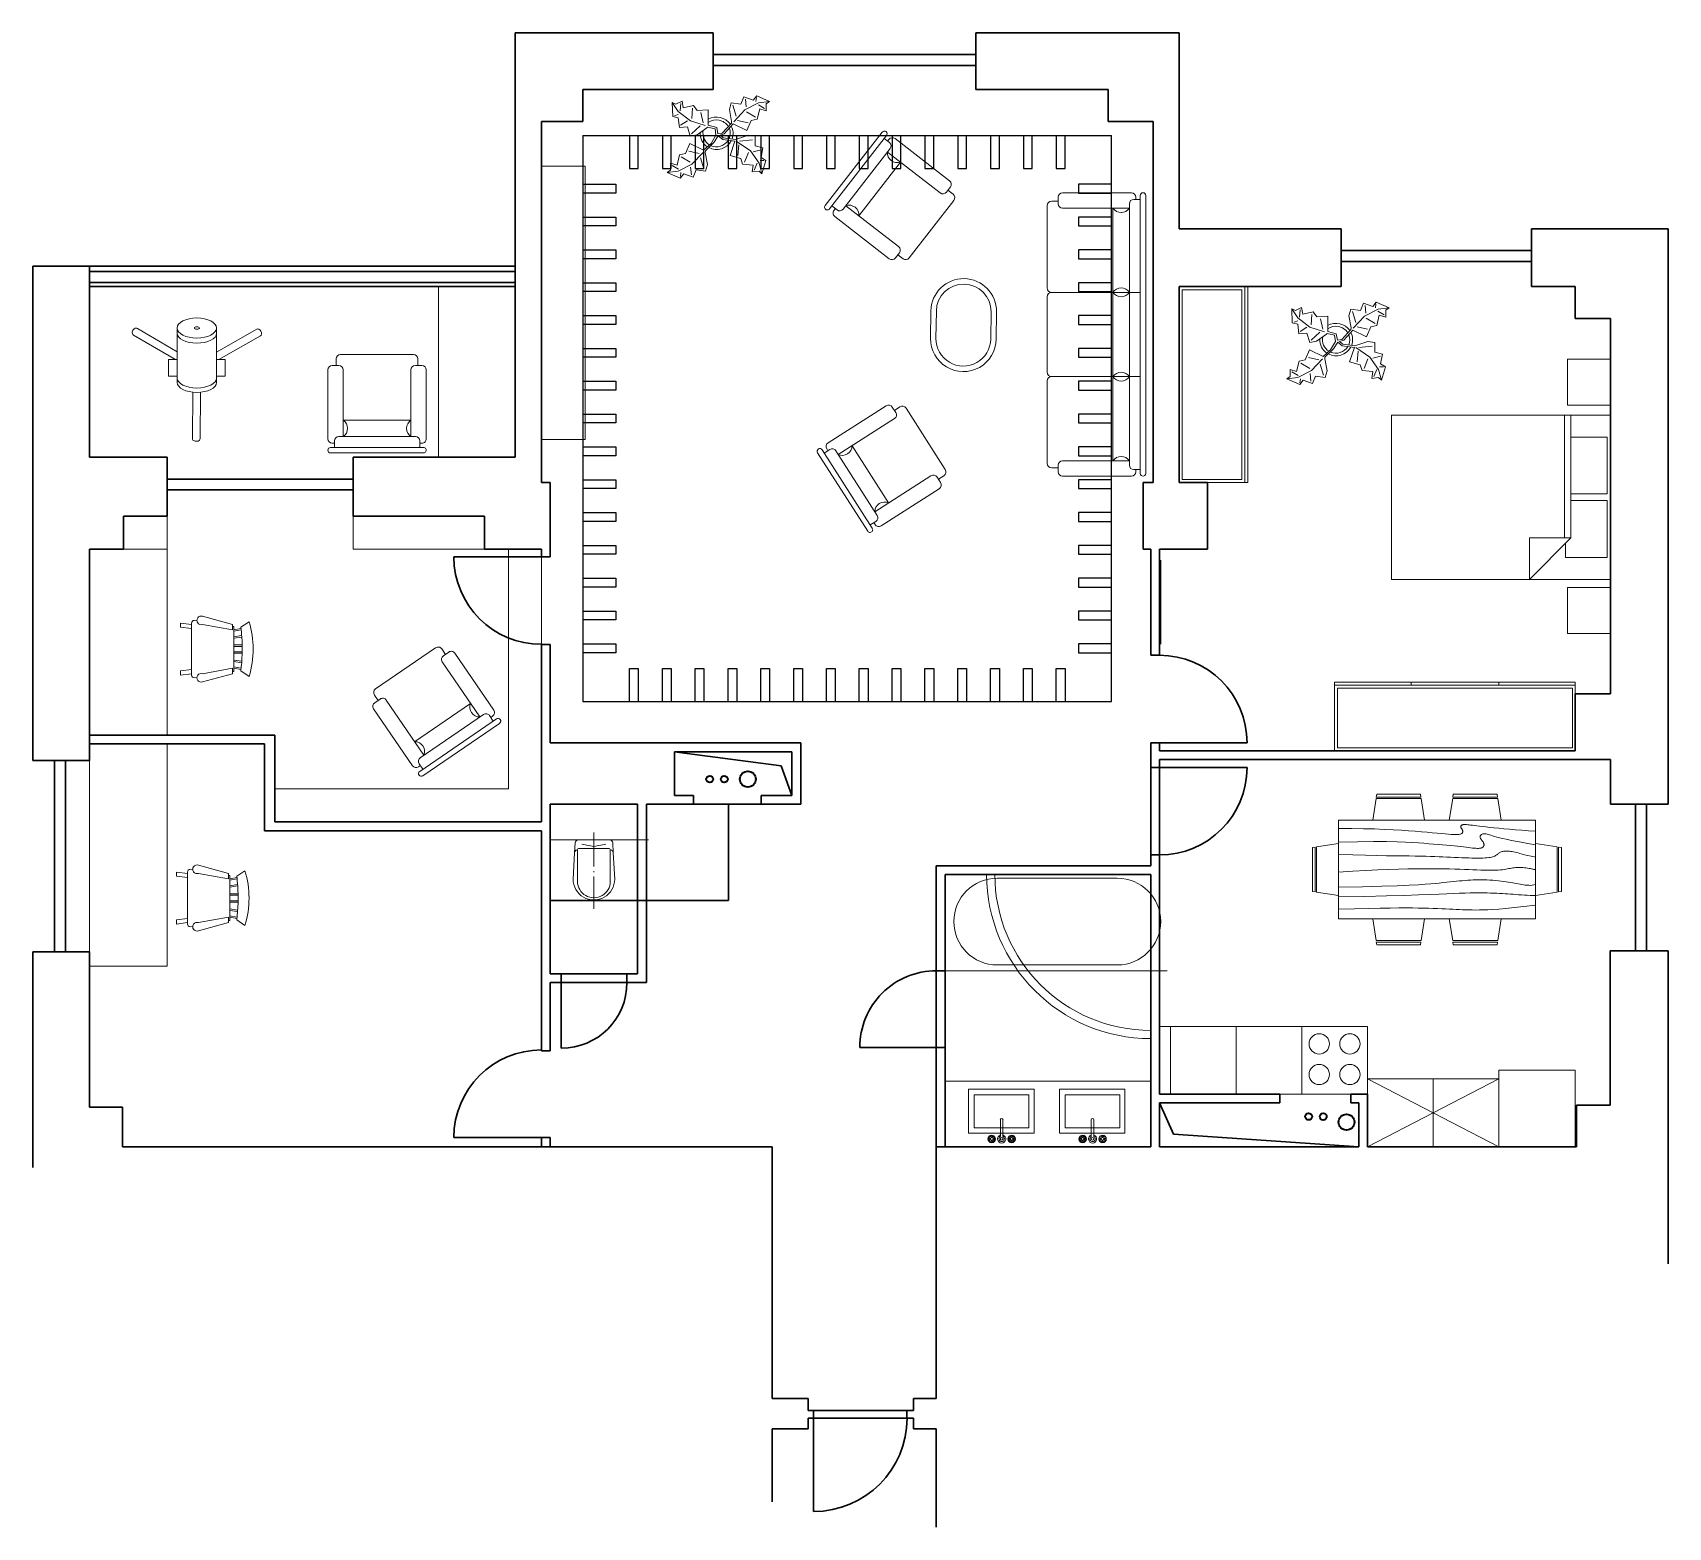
# Model space of a CAD drawing. Header units: inches. Extents: x -1596095 to 1052762, y -907497 to 506843.
# Drawn here: x -266960 to -252011, y -408859 to -395201 of the extents above; entities that cross this region are included whole.
import ezdxf

# ---------------------------------------------------------------- set-up
doc = ezdxf.new("R2010")
doc.units = ezdxf.units.IN
doc.header["$LTSCALE"] = 25
doc.header["$MEASUREMENT"] = 0
doc.linetypes.add('K1', pattern=[0.1875, 0.125, -0.0625])
for name, color, linetype in [('LAYER_1', 7, 'Continuous'), ('Двери', 7, 'Continuous'), ('Потолки', 154, 'Continuous'), ('Сантехника', 94, 'Continuous')]:
    doc.layers.add(name, color=color, linetype=linetype)
for name, color, linetype, lineweight in [('SANITARI', 7, 'Continuous', 9), ('МЕБЕЛЬ', 5, 'Continuous', 9), ('Размеры', 1, 'Continuous', 9), ('Стены', 7, 'Continuous', 30)]:
    doc.layers.add(name, color=color, linetype=linetype, lineweight=lineweight)
doc.layers.get('Размеры').off()

# ---------------------------------------------------------------- blocks, each defined once
blk = doc.blocks.new('POLTRONANINO')
at = {"layer": 'МЕБЕЛЬ'}
for p, q in [((-333, 900), (333, 900)), ((-450, 130), (-450, 760)), ((-410, 800), (-350, 800)), ((-373, 860), (-373, 800)), ((-310, 760), (-310, 150)), ((310, 760), (310, 150)), ((410, 800), (350, 800)), ((373, 860), (373, 800)), ((450, 130), (450, 760)), ((310, 300), (-310, 300)), ((-350, 150), (350, 150)), ((425, 50), (-425, 50)), ((425, 0), (-425, 0)), ((-410, 90), (-390, 90)), ((-390, 50), (-390, 110)), ((390, 50), (390, 110)), ((410, 90), (390, 90))]:
    blk.add_line(p, q, dxfattribs=at)
for centre, radius, start, end in [((-333, 860), 40, 90, 180), ((333, 860), 40, 0, 90), ((-410, 760), 40, 90, 180), ((-350, 760), 40, 0, 90), ((350, 760), 40, 90, 180), ((410, 760), 40, 0, 90), ((-360, 225), 90.3, 303.855, 56.145), ((360, 225), 90.3, 123.855, 236.145), ((-350, 110), 40, 90, 180), ((350, 110), 40, 0, 90), ((-410, 130), 40, 180, 270), ((-425, 25), 25, 90, 270), ((410, 130), 40, 270, 0), ((425, 25), 25, 270, 90)]:
    blk.add_arc(centre, radius, start, end, dxfattribs=at)
blk = doc.blocks.new('A$C095D140C')
at = {"layer": 'МЕБЕЛЬ', "linetype": 'Continuous'}
for p, q in [((0, 550), (0, 300)), ((50, 550), (50, 300)), ((550, 550), (550, 300)), ((600, 550), (600, 300))]:
    blk.add_line(p, q, dxfattribs=at)
at = {"layer": 'МЕБЕЛЬ'}
for centre, radius, start, end in [((300, 550), 300, 0, 180), ((300, 550), 250, 0, 180), ((300, 300), 300, 180, 0), ((300, 300), 250, 180, 0)]:
    blk.add_arc(centre, radius, start, end, dxfattribs=at)
blk = doc.blocks.new('444')
at = {"layer": 'SANITARI'}
for p, q in [((-32, 172), (58, 177)), ((30, 150), (320, 150)), ((58, 177), (300, 190)), ((-60, -142), (-60, 142)), ((0, 0), (-20, 110)), ((-20, -110), (0, 0)), ((20, -140), (20, 140)), ((-32, -172), (58, -177)), ((30, -150), (320, -150)), ((58, -177), (300, -190))]:
    blk.add_line(p, q, dxfattribs=at)
for centre, radius, start, end in [((-30, 142), 30, 93.1798, 180), ((30, 140), 10, 90, 180), ((60, 147), 30, 93.1798, 173.5317), ((300, 0), 190, 270, 90), ((320, 0), 150, 270, 90), ((-30, -142), 30, 180, 266.8202), ((30, -140), 10, 180, 270), ((60, -147), 30, 186.4683, 266.8202)]:
    blk.add_arc(centre, radius, start, end, dxfattribs=at)
blk = doc.blocks.new('A$C2E6314C3')
at = {"layer": 'МЕБЕЛЬ'}
for p, q in [((100, 2550), (100, 2490)), ((770, 2590), (140, 2590)), ((810, 2550), (810, 2530)), ((850, 2565), (850, 25)), ((900, 2565), (900, 25)), ((0, 1720), (0, 2473)), ((40, 2513), (100, 2513)), ((40, 2513), (100, 2513)), ((140, 2450), (750, 2450)), ((140, 2450), (750, 2450)), ((750, 2450), (140, 2450)), ((600, 2450), (600, 140)), ((750, 100), (750, 2490)), ((850, 2530), (790, 2530)), ((850, 1680), (40, 1680)), ((140, 1680), (750, 1680)), ((0, 950), (0, 1640)), ((850, 910), (40, 910)), ((0, 870), (0, 117)), ((40, 77), (100, 77)), ((100, 40), (100, 100)), ((140, 140), (750, 140)), ((850, 60), (790, 60)), ((810, 40), (810, 60)), ((770, 0), (140, 0))]:
    blk.add_line(p, q, dxfattribs=at)
for centre, radius, start, end in [((140, 2550), 40, 90, 180), ((770, 2550), 40, 0, 90), ((875, 2565), 25, 0, 180), ((40, 2473), 40, 90, 180), ((40, 2473), 40, 90, 180), ((140, 2490), 40, 180, 270), ((140, 2490), 40, 180, 270), ((675, 2500), 90.3, 213.855, 326.145), ((790, 2490), 40, 90, 180), ((40, 1720), 40, 180, 270), ((40, 1640), 40, 90, 180), ((675, 1630), 90.3, 33.855, 146.145), ((675, 1730), 90.3, 213.855, 326.145), ((40, 950), 40, 180, 270), ((40, 870), 40, 90, 180), ((675, 860), 90.3, 33.855, 146.145), ((675, 960), 90.3, 213.855, 326.145), ((675, 90), 90.3, 33.855, 146.145), ((40, 117), 40, 180, 270), ((140, 100), 40, 90, 180), ((140, 40), 40, 180, 270), ((790, 100), 40, 180, 270), ((770, 40), 40, 270, 0), ((875, 25), 25, 180, 0)]:
    blk.add_arc(centre, radius, start, end, dxfattribs=at)
blk = doc.blocks.new('Комплект мебели обеденный - 91 x 183 см')
at = {"linetype": 'Continuous'}
for p, q in [((-22.2343, 26.00059), (-23.4847, 17.99762)), ((-22.2304, 26), (-5.7608, 26)), ((-22, 27.5), (-22.1562, 26.50042)), ((-5.8416, 26.5), (-22.1534, 26.5)), ((-22, 27.5), (-6, 27.5)), ((-5.8437, 26.49966), (-6, 27.5)), ((-4.5152, 17.99762), (-5.7655, 25.99926)), ((5.7657, 26.00059), (4.5153, 17.99762)), ((5.7696, 26), (22.2392, 26)), ((6, 27.5), (5.8438, 26.50042)), ((22.1584, 26.5), (5.8466, 26.5)), ((6, 27.5), (22, 27.5)), ((22.1563, 26.49966), (22, 27.5)), ((23.4848, 17.99762), (22.2345, 25.99926)), ((36, 18), (-36, 18)), ((-36, 18), (-36, -18)), ((36, -18), (36, 18)), ((-45.5, 8), (-44.5004, 8.15617)), ((-45.5, 8), (-45.5, -8)), ((-44.5, -8.15843), (-44.5, 8.15338)), ((-44.0006, 8.23428), (-35.9976, 9.48474)), ((-44, 8.23041), (-44, -8.23915)), ((44.0006, 8.23428), (35.9976, 9.48474)), ((44, 8.23041), (44, -8.23915)), ((44.5, -8.15843), (44.5, 8.15338)), ((45.5, 8), (44.5005, 8.15617)), ((45.5, 8), (45.5, -8)), ((-44.4997, -8.15631), (-45.5, -8)), ((-35.9976, -9.48476), (-43.9993, -8.2345)), ((35.9976, -9.48476), (43.9993, -8.2345)), ((44.4997, -8.15631), (45.5, -8)), ((-36, -18), (36, -18)), ((-22.2343, -26.0006), (-23.4847, -17.99762)), ((-4.5152, -17.99762), (-5.7655, -25.99928)), ((5.7657, -26.0006), (4.5153, -17.99762)), ((23.4848, -17.99762), (22.2345, -25.99928)), ((-22.2304, -26), (-5.7608, -26)), ((-22, -27.5), (-22.1562, -26.50044)), ((-5.8416, -26.5), (-22.1534, -26.5)), ((-22, -27.5), (-6, -27.5)), ((-5.8437, -26.49967), (-6, -27.5)), ((5.7696, -26), (22.2392, -26)), ((6, -27.5), (5.8438, -26.50044)), ((22.1584, -26.5), (5.8466, -26.5)), ((6, -27.5), (22, -27.5)), ((22.1563, -26.49967), (22, -27.5))]:
    blk.add_line(p, q, dxfattribs=at)
for points in [[(-36, 15), (-31.1772, 14.97754), (-26.8079, 14.91406), (-22.8538, 14.81543), (-19.276, 14.6875), (-16.0362, 14.53613), (-13.0957, 14.36718), (-10.4159, 14.18652), (-7.9583, 14), (-5.6904, 13.81315), (-3.6035, 13.63021), (-1.6954, 13.45508), (0.0365, 13.29166), (1.5945, 13.14388), (2.9811, 13.01562), (4.1988, 12.9108), (5.25, 12.83333), (6.1393, 12.78613), (6.8802, 12.76823), (7.4883, 12.77767), (7.9792, 12.8125), (8.3685, 12.87077), (8.6719, 12.95052), (8.9049, 13.0498), (9.0833, 13.16666), (9.2205, 13.29899), (9.3216, 13.44401), (9.3895, 13.59879), (9.4271, 13.76041), (9.4373, 13.92594), (9.4232, 14.09245), (9.3875, 14.257), (9.3333, 14.41666), (9.2638, 14.56917), (9.1836, 14.71484), (9.0975, 14.85465), (9.0104, 14.98958), (8.9272, 15.1206), (8.8529, 15.2487), (8.7922, 15.37483), (8.75, 15.5), (8.7305, 15.62467), (8.7344, 15.74739), (8.7617, 15.86621), (8.8125, 15.97916), (8.8867, 16.08431), (8.9844, 16.17968), (9.1055, 16.26334), (9.25, 16.33333), (9.4189, 16.38802), (9.6172, 16.42708), (9.8506, 16.45052), (10.125, 16.45833), (10.4463, 16.45052), (10.8203, 16.42708), (11.2529, 16.38802), (11.75, 16.33333), (12.3184, 16.26318), (12.9694, 16.17838), (13.7151, 16.07991), (14.5677, 15.96875), (15.5395, 15.84586), (16.6426, 15.71224), (17.8893, 15.56884), (19.2917, 15.41666), (20.859, 15.25667), (22.5879, 15.08984), (24.4721, 14.91715), (26.5052, 14.73958), (28.6809, 14.5581), (30.9929, 14.3737), (33.4347, 14.18733), (36, 14)], [(-36, 10), (-28.9766, 10.14274), (-23.1725, 10.20442), (-18.4241, 10.19775), (-14.5677, 10.13541), (-11.4399, 10.03011), (-8.877, 9.89453), (-6.7154, 9.74137), (-4.7917, 9.58333), (-2.9698, 9.43082), (-1.2246, 9.28515), (0.4415, 9.14534), (2.026, 9.01041), (3.5266, 8.87939), (4.9408, 8.7513), (6.266, 8.62516), (7.5, 8.5), (8.6411, 8.37549), (9.6914, 8.2539), (10.6538, 8.13818), (11.5312, 8.03125), (12.3267, 7.93603), (13.043, 7.85547), (13.6831, 7.79248), (14.25, 7.75), (14.7471, 7.7303), (15.1797, 7.73307), (15.5537, 7.75732), (15.875, 7.80208), (16.1494, 7.86637), (16.3828, 7.94922), (16.5811, 8.04964), (16.75, 8.16666), (16.8944, 8.29915), (17.0143, 8.44531), (17.1089, 8.60319), (17.1771, 8.77083), (17.218, 8.94629), (17.2305, 9.1276), (17.2137, 9.31282), (17.1667, 9.5), (17.0895, 9.6875), (16.987, 9.875), (16.8649, 10.0625), (16.7292, 10.25), (16.5856, 10.4375), (16.4401, 10.625), (16.2985, 10.8125), (16.1667, 11), (16.05, 11.18733), (15.9518, 11.3737), (15.8752, 11.5581), (15.8229, 11.73958), (15.798, 11.91715), (15.8034, 12.08984), (15.842, 12.25667), (15.9167, 12.41666), (16.0295, 12.56836), (16.1784, 12.70833), (16.3605, 12.83268), (16.5729, 12.9375), (16.8127, 13.01888), (17.0768, 13.07291), (17.3625, 13.0957), (17.6667, 13.08333), (17.9894, 13.03312), (18.3418, 12.94726), (18.7382, 12.82918), (19.1927, 12.68229), (19.7195, 12.51001), (20.3327, 12.31575), (21.0465, 12.10294), (21.875, 11.875), (22.8357, 11.63354), (23.959, 11.37304), (25.2786, 11.08618), (26.8282, 10.76562), (28.6414, 10.40405), (30.752, 9.99414), (33.1936, 9.52856), (36, 9)], [(-36, 5.5), (-30.7157, 5.3348), (-26.069, 5.20963), (-21.9946, 5.11767), (-18.4271, 5.05208), (-15.3009, 5.00602), (-12.5508, 4.97265), (-10.1112, 4.94515), (-7.9167, 4.91666), (-5.909, 4.88167), (-4.0586, 4.83984), (-2.3429, 4.79215), (-0.7396, 4.73958), (0.7739, 4.6831), (2.22, 4.6237), (3.6213, 4.56233), (5, 4.5), (6.373, 4.43782), (7.7344, 4.3776), (9.0723, 4.32129), (10.375, 4.27083), (11.6309, 4.22819), (12.8281, 4.19531), (13.9551, 4.17415), (15, 4.16666), (15.954, 4.17448), (16.819, 4.19791), (17.6001, 4.23698), (18.3021, 4.29166), (18.9299, 4.36198), (19.4883, 4.44791), (19.9823, 4.54948), (20.4167, 4.66666), (20.7969, 4.79899), (21.1302, 4.94401), (21.4245, 5.09879), (21.6875, 5.26041), (21.9271, 5.42594), (22.1511, 5.59245), (22.3672, 5.757), (22.5834, 5.91666), (22.8065, 6.06868), (23.0404, 6.21093), (23.2879, 6.34147), (23.5521, 6.45833), (23.8358, 6.55957), (24.142, 6.64323), (24.4735, 6.70735), (24.8334, 6.75), (25.2235, 6.76969), (25.642, 6.76692), (26.0858, 6.74267), (26.5521, 6.69791), (27.0379, 6.63362), (27.5404, 6.55078), (28.0565, 6.45036), (28.5834, 6.33333), (29.1242, 6.19987), (29.7071, 6.04687), (30.3661, 5.87044), (31.1354, 5.66666), (32.0493, 5.43164), (33.142, 5.16146), (34.4475, 4.85221), (36, 4.5)], [(-36, -1), (-30.7915, -0.6591), (-26.0195, -0.38216), (-21.6519, -0.16284), (-17.6563, 0.00521), (-14.0005, 0.12833), (-10.6523, 0.21289), (-7.5796, 0.26522), (-4.75, 0.29166), (-2.134, 0.29793), (0.2878, 0.28711), (2.5317, 0.26163), (4.6146, 0.22396), (6.5529, 0.17651), (8.3633, 0.12174), (10.0623, 0.06209), (11.6667, 0), (13.1899, -0.06201), (14.6341, -0.1211), (15.9982, -0.17432), (17.2813, -0.21875), (18.4823, -0.25147), (19.6003, -0.26953), (20.6343, -0.27002), (21.5834, -0.25), (22.4481, -0.20768), (23.2357, -0.14584), (23.9549, -0.06836), (24.6146, 0.02083), (25.2235, 0.11784), (25.7904, 0.21875), (26.3241, 0.31966), (26.8334, 0.41666), (27.3265, 0.50618), (27.8099, 0.58593), (28.2894, 0.65397), (28.7709, 0.70833), (29.2601, 0.74707), (29.763, 0.76823), (30.2855, 0.76985), (30.8334, 0.75), (31.4088, 0.70784), (31.9994, 0.64713), (32.589, 0.57275), (33.1615, 0.48958), (33.7008, 0.4025), (34.1908, 0.3164), (34.6153, 0.23616), (34.9584, 0.16666), (35.2099, 0.11165), (35.3848, 0.07031), (35.504, 0.04069), (35.5886, 0.02083), (35.6594, 0.00879), (35.7377, 0.0026), (35.8442, 0.00032), (36, 0)], [(-36, -6.5), (-27.1843, -6.31267), (-20.084, -6.1263), (-14.469, -5.9419), (-10.1094, -5.76042), (-6.7752, -5.58285), (-4.2363, -5.41016), (-2.2629, -5.24333), (-0.625, -5.08334), (0.8708, -4.93099), (2.2715, -4.78646), (3.5872, -4.64974), (4.8281, -4.52084), (6.0046, -4.39974), (7.127, -4.28646), (8.2053, -4.18099), (9.25, -4.08334), (10.2705, -3.99382), (11.2734, -3.91407), (12.2647, -3.84603), (13.25, -3.79167), (14.2354, -3.75293), (15.2266, -3.73177), (16.2295, -3.73015), (17.25, -3.75), (18.2912, -3.79248), (19.3451, -3.85547), (20.4009, -3.93604), (21.4479, -4.03125), (22.4754, -4.13819), (23.4727, -4.25391), (24.4289, -4.37549), (25.3334, -4.5), (26.1785, -4.62492), (26.9694, -4.74935), (27.7145, -4.87281), (28.4219, -4.99479), (29.1, -5.11483), (29.7572, -5.23242), (30.4016, -5.34709), (31.0417, -5.45834), (31.6837, -5.56437), (32.3262, -5.65821), (32.9658, -5.73153), (33.599, -5.77604), (34.2224, -5.78345), (34.8327, -5.74545), (35.4264, -5.65373), (36, -5.5)], [(-36, -10), (-26.4022, -9.81299), (-18.4675, -9.62891), (-11.9839, -9.45069), (-6.7396, -9.28125), (-2.5226, -9.12354), (0.8789, -8.98047), (3.6769, -8.85498), (6.0833, -8.75), (8.2767, -8.66765), (10.3021, -8.60677), (12.1712, -8.56543), (13.8958, -8.54167), (15.4876, -8.53353), (16.9583, -8.53907), (18.3197, -8.55632), (19.5834, -8.58334), (20.7616, -8.61841), (21.8685, -8.66081), (22.9188, -8.71004), (23.9271, -8.76563), (24.9081, -8.82707), (25.8763, -8.89388), (26.8465, -8.96558), (27.8334, -9.04167), (28.8474, -9.12118), (29.8828, -9.20117), (30.93, -9.27824), (31.9792, -9.34896), (33.0205, -9.40991), (34.0443, -9.45768), (35.0407, -9.48885), (36, -9.5)], [(-36, -14.5), (-30.0881, -14.33513), (-25.0332, -14.21224), (-20.7312, -14.12647), (-17.0781, -14.07292), (-13.97, -14.04671), (-11.3027, -14.04297), (-8.9724, -14.05681), (-6.875, -14.08334), (-4.9224, -14.11833), (-3.0905, -14.16016), (-1.3709, -14.20785), (0.2448, -14.26042), (1.7647, -14.3169), (3.1973, -14.3763), (4.5507, -14.43767), (5.8333, -14.5), (7.0554, -14.5621), (8.235, -14.62175), (9.3922, -14.67652), (10.5469, -14.72396), (11.7192, -14.76164), (12.929, -14.78711), (14.1965, -14.79794), (15.5417, -14.79167), (16.9933, -14.76424), (18.6152, -14.70508), (20.4804, -14.60197), (22.6615, -14.44271), (25.2312, -14.21509), (28.2624, -13.9069), (31.8277, -13.50594), (36, -13)]]:
    blk.add_lwpolyline(points, dxfattribs=at)
blk = doc.blocks.new('Кровать двуспальная')
at = {"linetype": 'Continuous'}
for p, q in [((0, -80.00003), (0, 0)), ((0, 0), (59.99999, 0)), ((59.99999, 0), (59.99999, -80.00003)), ((7.99999, -1.2), (28.79998, -1.2)), ((7.99999, -14.4), (7.99999, -1.2)), ((28.79998, -1.2), (28.79998, -14.4)), ((31.19999, -1.2), (51.99999, -1.2)), ((31.19999, -14.4), (31.19999, -1.2)), ((51.99999, -1.2), (51.99999, -16.4)), ((0, -14.4), (44.8, -14.4)), ((44.8, -16.8), (0, -16.8)), ((59.99999, -29.6), (44.8, -14.4)), ((44.8, -14.4), (44.8, -29.6)), ((51.99999, -16.4), (46.79936, -16.4)), ((44.8, -29.6), (59.99999, -29.6)), ((59.99999, -80.00003), (0, -80.00003))]:
    blk.add_line(p, q, dxfattribs=at)
blk = doc.blocks.new('Растение')
at = {"linetype": 'Continuous'}
for p, q in [((8.8871, 10.7908), (9.9809, 13.4933)), ((9.9809, 13.4933), (13.3837, 12.301)), ((10.5828, 12.6946), (10.8893, 9.7953)), ((13.3837, 12.301), (14.68, 13.9039)), ((14.5816, 13.2037), (14.3848, 11.8033)), ((14.68, 13.9039), (19.3848, 11.8146)), ((-16.2005, 11.4774), (-13.9899, 8.1064)), ((-16.2005, 11.4774), (-14.8639, 10.7964)), ((-16.0159, 6.3329), (-16.2005, 11.4774)), ((-14.0069, 5.8704), (-16.0159, 6.3329)), ((-15.3434, 6.5514), (-13.9984, 6.9884)), ((-14.8639, 10.7964), (-12.6195, 11.8975)), ((-13.9899, 8.1064), (-9.5434, 4.7185)), ((-13.3174, 8.325), (-13.0735, 11.0065)), ((-12.6195, 11.8975), (-12.1909, 9.4345)), ((-12.1909, 9.4345), (-8.3829, 10.3)), ((-8.8369, 9.409), (-9.0894, 5.6095)), ((-8.3829, 10.3), (-7.0549, 8.501)), ((-7.0549, 8.501), (-3.0284, 8.6941)), ((-4.8529, 4.012), (-5.7184, 7.82)), ((-3.0284, 8.6941), (-3.0709, 3.1041)), ((4.6914, 8.8812), (5.3859, 11.2828)), ((4.6914, 8.8812), (5.5014, 4.4831)), ((5.3859, 11.2828), (8.8871, 10.7908)), ((5.9878, 10.4842), (7.1971, 6.3869)), ((10.3916, 8.7942), (6.2847, 4.4028)), ((15.3859, 11.3055), (10.3916, 8.7942)), ((14.2977, 6.1031), (10.9934, 7.9956)), ((15.7909, 9.1065), (14.8995, 5.3044)), ((15.2875, 10.6053), (17.5907, 9.2105)), ((19.3848, 11.8146), (15.3859, 11.3055)), ((18.1925, 8.4119), (15.7909, 9.1065)), ((19.3848, 11.8146), (18.1868, 10.9119)), ((18.1868, 10.9119), (18.1925, 8.4119)), ((-13.5868, 2.2894), (-14.0069, 5.8704)), ((-10.6784, 2.491), (-13.5868, 2.2894)), ((-13.1329, 3.1804), (-10.6614, 4.727)), ((-9.5858, -0.8715), (-10.6784, 2.491)), ((-9.5434, 4.7185), (-4.1917, 2.9888)), ((-9.1318, 0.0195), (-5.9793, 2.9025)), ((-7.1228, -0.443), (-3.5248, 2.2131)), ((-3.5248, 2.2131), (-3.3011, 2.4355)), ((-3.3011, 2.4355), (-0.5306, 1.7947)), ((-3.0709, 3.1041), (0.0797, 2.3163)), ((-0.5306, 1.7947), (-0.2255, -0.5527)), ((-0.5306, 1.7947), (-0.5306, 1.7947)), ((0.0797, 2.3163), (0.4866, -0.031)), ((0.4866, -0.031), (2.1141, 0.2298)), ((2.1141, 0.2298), (5.4346, 3.9146)), ((6.1032, 3.6844), (2.8262, -0.031)), ((5.4346, 3.9146), (5.5014, 4.4831)), ((11.1089, 1.1958), (6.1032, 3.6844)), ((7.7005, 4.8881), (11.5025, 3.9967)), ((12.7005, 4.8994), (11.1089, 1.1958)), ((14.8995, 5.3044), (12.7005, 4.8994)), ((-11.3237, -7.2629), (-9.7321, -3.5593)), ((-9.7321, -3.5593), (-4.7264, -6.0479)), ((-7.1228, -0.443), (-9.5858, -0.8715)), ((-2.019, -3.6148), (-4.7264, -6.0479)), ((-4.0579, -6.2781), (-0.9375, -3.1608)), ((-2.019, -3.6148), (-0.2255, -0.5527)), ((-0.9375, -3.1608), (0.5883, -0.8135)), ((0.5883, -0.8135), (2.2447, -2.0916)), ((2.8262, -0.031), (1.3003, -0.5527)), ((1.3003, -0.5527), (2.4193, -1.4655)), ((2.2447, -2.0916), (6.7108, -2.6626)), ((2.4193, -1.4655), (6.895, -2.1175)), ((4.943, -7.9659), (6.7108, -2.6626)), ((11.6605, -0.5413), (6.895, -2.1175)), ((12.3677, -6.1981), (7.219, -2.6772)), ((8.125, -4.0768), (7.7715, -7.9659)), ((8.3544, -2.7453), (13.1973, -2.1704)), ((11.6605, -0.5413), (14.1354, -0.8948)), ((16.2567, -5.8446), (13.4283, -6.5517)), ((14.1354, -0.8948), (14.1354, -4.4304)), ((14.1354, -4.4304), (16.9638, -5.1375)), ((16.9638, -5.1375), (16.2567, -8.673)), ((-16.8157, -10.7754), (-14.4141, -11.4699)), ((-16.8101, -13.2754), (-16.8157, -10.7754)), ((-13.9107, -12.9688), (-16.2139, -11.574)), ((-14.4141, -11.4699), (-13.5228, -7.6679)), ((-14.0091, -13.669), (-9.0148, -11.1577)), ((-13.5228, -7.6679), (-11.3237, -7.2629)), ((-12.921, -8.4665), (-9.6166, -10.359)), ((-6.3237, -7.2516), (-10.1257, -6.3602)), ((-9.0148, -11.1577), (-4.9047, -6.8122)), ((-4.611, -12.8477), (-5.8203, -8.7504)), ((-4.1246, -6.8466), (-4.0579, -6.2781)), ((-3.3146, -11.2447), (-4.1246, -6.8466)), ((-3.3146, -11.2447), (-4.0092, -13.6463)), ((8.8321, -9.0266), (4.943, -7.9659)), ((9.5392, -11.1479), (8.8321, -9.0266)), ((13.4283, -11.5015), (9.5392, -11.1479)), ((10.2463, -10.4408), (11.6605, -6.9053)), ((15.5496, -10.7943), (12.3677, -6.1981)), ((13.0748, -13.9763), (13.4283, -11.5015)), ((14.8425, -10.7943), (13.7819, -13.2692)), ((16.6103, -14.6834), (15.5496, -10.7943)), ((17.3174, -9.7337), (15.9032, -9.7337)), ((16.2567, -8.673), (18.0245, -9.7337)), ((18.0245, -9.7337), (16.6103, -14.6834)), ((-18.008, -14.1781), (-16.8101, -13.2754)), ((-18.008, -14.1781), (-14.0091, -13.669)), ((-13.3032, -16.2674), (-18.008, -14.1781)), ((-12.0069, -14.6645), (-13.3032, -16.2674)), ((-13.2048, -15.5672), (-13.008, -14.1668)), ((-8.6042, -15.8568), (-12.0069, -14.6645)), ((-9.206, -15.0581), (-9.5126, -12.1588)), ((-7.5103, -13.1543), (-8.6042, -15.8568)), ((-4.0092, -13.6463), (-7.5103, -13.1543)), ((15.5496, -13.6228), (13.0748, -13.9763)), ((16.6103, -14.6834), (15.5496, -13.6228))]:
    blk.add_line(p, q, dxfattribs=at)
for centre, radius, start, end in [((0, 0), 6.1275, 34.37569, 120.1028), ((0.0308, 0.1664), 6, 178.6147, 235.1169), ((0.0308, 0.1664), 5, 168.1647, 238.6725), ((-0.0601, -0.2075), 5.2461, 33.82192, 124.9414), ((-0.2664, 0.1682), 5.2775, 338.4094, 20.03007), ((-0.098, 0.1364), 6.1288, 341.2017, 26.09184), ((-0.0234, 0.3825), 6.1492, 242.5812, 331.2714), ((-0.1102, 0.4886), 5.2883, 247.3711, 327.472)]:
    blk.add_arc(centre, radius, start, end, dxfattribs=at)
blk = doc.blocks.new('Кресло-качалка')
at = {"linetype": 'Continuous'}
for p, q in [((-8, -4.5), (-10, -1.5)), ((-7.5, -4.5), (-7, -7)), ((-6.5, -7), (-7.02225, -4.43)), ((-4.5, -7), (-4.96674, -4.19951)), ((-4, -7), (-4.40532, -4.16272)), ((-1.5, -4.05012), (-1.5, -7)), ((-1, -7), (-1, -4.05012)), ((1, -7), (1, -4.04655)), ((1.5, -4.05012), (1.5, -7)), ((4, -7), (4.40187, -4.18694)), ((4.5, -7), (4.96761, -4.19437)), ((6.5, -7), (7, -4.4057)), ((7.5, -4.5), (7, -7)), ((8, -4.5), (10, -1.5)), ((-9, -7.5), (-12, -18.49999)), ((-7, -7.5), (-9, -7.5)), ((-9, -18.49999), (-7, -7.5)), ((-8.23428, -6.99939), (-8.3093, -7.47958)), ((-8.23041, -7), (8.23915, -7)), ((7, -7.5), (9, -7.5)), ((9, -18.49999), (7, -7.5)), ((8.31071, -7.48854), (8.23449, -7.00073)), ((9, -7.5), (12, -18.49999)), ((-10.36644, -20.64523), (-10.5, -21.49999)), ((-9, -22.49999), (-9.5, -26.49999)), ((0, -22.49999), (-9.5, -22.49999)), ((-8, -26.49999), (-7.5, -22.49999)), ((0, -22.49999), (9.5, -22.49999)), ((8, -26.49999), (7.5, -22.49999)), ((9, -22.49999), (9.5, -26.49999)), ((10.5, -21.49999), (10.3575, -20.58798)), ((-9.5, -26.49999), (-8, -26.49999)), ((9.5, -26.49999), (8, -26.49999))]:
    blk.add_line(p, q, dxfattribs=at)
for centre, radius, start, end in [((0, -34.08333), 34.08333, 72.93847, 107.0615), ((0, -68.25004), 64.25, 93.92211, 97.15267), ((0, -68.25004), 64.25, 82.84733, 93.92211), ((-10.5, -18.99999), 1.58114, 161.5651, 18.43495), ((-9.5, -21.49999), 1, 180, 270), ((10.5, -18.99999), 1.58114, 161.5651, 18.43495), ((9.5, -21.49999), 1, 270, 0)]:
    blk.add_arc(centre, radius, start, end, dxfattribs=at)
blk = doc.blocks.new('A$C61B46C52')
at = {"layer": 'Потолки', "ltscale": 3}
for p, q in [((0, 80), (300, 80)), ((300, 0), (0, 0)), ((300, 80), (300, 0))]:
    blk.add_line(p, q, dxfattribs=at)
blk = doc.blocks.new('A$C583651C1')
at = {"layer": 'Потолки', "ltscale": 3}
for p, q in [((0, 80), (300, 80)), ((300, 0), (0, 0)), ((300, 80), (300, 0))]:
    blk.add_line(p, q, dxfattribs=at)
blk = doc.blocks.new('A$C41B24838')
at = {"layer": 'МЕБЕЛЬ', "ltscale": 3}
for p, q in [((0, 0), (700, 0)), ((700, 0), (700, -27)), ((2200, 0), (1500, 0)), ((1500, 0), (1500, -27))]:
    blk.add_line(p, q, dxfattribs=at)
for points in [[(0, -27), (2200, -27), (2200, 0), (0, 0)], [(0, -27), (2200, -27), (2200, -627), (0, -627)], [(28, -54), (2174, -54), (2174, -601), (28, -601)]]:
    blk.add_lwpolyline(points, close=True, dxfattribs=at)
blk = doc.blocks.new('_ArchTick')
at = {"color": 0, "linetype": 'ByBlock', "const_width": 0.15}
blk.add_lwpolyline([(-0.5, -0.5), (0.5, 0.5)], dxfattribs=at)
blk = doc.blocks.new('A$C30664437')
for p, q in [((-12, 22), (-12, 174)), ((12, 174), (12, 22)), ((-103, 3), (-109, 3)), ((-94, 12), (-94, 19)), ((-88, 12), (-88, 19)), ((-79, 3), (-72, 3)), ((79, 3), (72, 3)), ((88, 12), (88, 19)), ((94, 12), (94, 19)), ((103, 3), (109, 3)), ((-103, -3), (-109, -3)), ((-94, -12), (-94, -19)), ((-88, -12), (-88, -19)), ((-79, -3), (-72, -3)), ((79, -3), (72, -3)), ((88, -12), (88, -19)), ((94, -12), (94, -19)), ((103, -3), (109, -3))]:
    blk.add_line(p, q)
for centre, radius in [((-91, 0), 34.4), ((-116, 0), 6.99), ((-91, 0), 12.5), ((-91, 25), 6.99), ((-66, 0), 6.99), ((0, 0), 12.5), ((91, 0), 34.4), ((66, 0), 6.99), ((91, 0), 12.5), ((91, 25), 6.99), ((116, 0), 6.99), ((-91, -25), 6.99), ((91, -25), 6.99)]:
    blk.add_circle(centre, radius)
for centre, radius, start, end in [((0, 174), 12.5, 0, 180), ((-91, 0), 25, 106.0953, 163.7658), ((-91, 0), 25, 15.9116, 73.88), ((0, 0), 37.5, 109.6397, 70.3486), ((0, 0), 25, 120.2446, 59.6569), ((91, 0), 25, 105.9211, 163.5587), ((91, 0), 25, 15.7907, 74.7593), ((-91, 0), 25, 195.7907, 254.7593), ((-91, 0), 25, 285.9211, 343.5587), ((91, 0), 25, 195.9116, 253.88), ((91, 0), 25, 286.0953, 343.7658)]:
    blk.add_arc(centre, radius, start, end)
at = {"layer": 'МЕБЕЛЬ', "ltscale": 3, "xscale": 0.03937007873901166, "yscale": 0.03937007873901166, "zscale": 0.03937007873901166}
blk.add_blockref('_ArchTick', (13, 22), dxfattribs=at)
blk = doc.blocks.new('A$C08470E14')
at = {"layer": 'МЕБЕЛЬ', "ltscale": 3}
for points in [[(600, -404), (0, -404), (0, 0), (600, 0)], [(547, -351), (47, -351), (47, -49), (547, -49)]]:
    blk.add_lwpolyline(points, close=True, dxfattribs=at)
at = {"layer": 'МЕБЕЛЬ', "ltscale": 3, "rotation": 180}
blk.add_blockref('A$C30664437', (296, 52), dxfattribs=at)
blk = doc.blocks.new('A$C27866716')
at = {"layer": 'МЕБЕЛЬ', "ltscale": 3}
for points in [[(600, -404), (0, -404), (0, 0), (600, 0)], [(547, -351), (47, -351), (47, -49), (547, -49)]]:
    blk.add_lwpolyline(points, close=True, dxfattribs=at)
at = {"layer": 'МЕБЕЛЬ', "ltscale": 3, "rotation": 180}
blk.add_blockref('A$C30664437', (296, 52), dxfattribs=at)
blk = doc.blocks.new('A$C5360395C')
at = {"layer": 'МЕБЕЛЬ', "ltscale": 3}
blk.add_arc((0, 0), 1425, 180, 270, dxfattribs=at)
at = {"layer": 'Стены', "lineweight": 5, "ltscale": 3}
blk.add_arc((0, 0), 1500, 180, 270, dxfattribs=at)
blk = doc.blocks.new('A$C14745A46')
at = {"layer": 'Двери', "lineweight": 30, "ltscale": 3}
blk.add_line((0, -80), (0, -780), dxfattribs=at)
blk.add_arc((0, -80), 700, 270, 0, dxfattribs=at)
at = {"layer": 'Стены', "ltscale": 3}
for p, q in [((0, 0), (0, -80)), ((700, 0), (700, -80))]:
    blk.add_line(p, q, dxfattribs=at)

msp = doc.modelspace()

# ---------------------------------------------------------------- linework, layer by layer
at = {"layer": 'Двери', "lineweight": 30, "ltscale": 3}
msp.add_line((-262128.4, -403801.2), (-262128.4, -404481.2), dxfattribs=at)
msp.add_arc((-262128.4, -403881.2), 600, 270, 0, dxfattribs=at)
at = {"layer": 'МЕБЕЛЬ', "color": 5, "ltscale": 3}
for p, q in [((-261911, -396419.7), (-261911, -398919.7)), ((-263250, -397521.7), (-263250, -399079.8)), ((-265639.6, -398116.8), (-266002.1, -397903.3)), ((-265639.6, -397899.6), (-265639.6, -398396.6)), ((-265279.6, -397899.6), (-265279.6, -398396.6)), ((-265279.6, -398120), (-264912.6, -397910.7)), ((-265655.8, -398188.5), (-266037.6, -397963.6)), ((-265655.8, -398188.5), (-266037.6, -397963.6)), ((-265258.3, -398188.5), (-264878, -397971.5)), ((-265639.6, -398188.5), (-265719.8, -398188.5)), ((-265719.8, -398188.5), (-265719.8, -398339)), ((-265639.6, -398263.1), (-265639.6, -398188.5)), ((-265639.6, -398339), (-265639.6, -398188.5)), ((-265199.3, -398188.5), (-265279.6, -398188.5)), ((-265279.6, -398188.5), (-265279.6, -398339)), ((-265199.3, -398263.1), (-265199.3, -398188.5)), ((-265199.3, -398339), (-265199.3, -398188.5)), ((-265719.8, -398339), (-265639.6, -398339)), ((-265279.6, -398339), (-265199.3, -398339)), ((-265495.9, -398486.3), (-265499.5, -398912.9)), ((-265426, -398486.8), (-265429.5, -398913.4)), ((-261911, -398919.7), (-262311, -398919.7)), ((-266129.8, -399920.4), (-265730.2, -399920.4)), ((-262230.7, -402576.5), (-261330.7, -402576.5)), ((-258621.1, -403773.5), (-256591.3, -403773.5)), ((-258621.1, -404781.3), (-256741.1, -404781.3))]:
    msp.add_line(p, q, dxfattribs=at)
at = {"layer": 'МЕБЕЛЬ', "ltscale": 3}
for p, q in [((-255854.6, -397521.7), (-255854.6, -398221.7)), ((-255854.6, -399311.3), (-255854.6, -399021.7)), ((-261830.7, -402508.8), (-261830.7, -402820.7)), ((-261830.7, -402862.7), (-261830.7, -402871.7)), ((-261830.7, -402912.2), (-261830.7, -403206.1)), ((-256661.1, -404281.3), (-254761.1, -404281.3)), ((-256661.1, -404281.3), (-256661.1, -404901.3)), ((-256561.1, -404281.3), (-256561.1, -404901.3)), ((-255961.1, -404281.3), (-255961.1, -404901.3)), ((-255361.1, -404281.3), (-255361.1, -404901.3)), ((-254761.1, -404281.3), (-254761.1, -404901.3)), ((-254761.1, -404761.3), (-253561.1, -404761.3)), ((-254761.1, -404761.3), (-253561.1, -405381.3)), ((-253561.1, -404761.3), (-254761.1, -405381.3)), ((-254161.1, -404761.3), (-254161.1, -405381.3)), ((-253561.1, -404681.3), (-253561.1, -405381.3)), ((-253561.1, -404681.3), (-252861.1, -404681.3)), ((-252861.1, -404681.3), (-252861.1, -405381.3)), ((-256661.1, -404901.3), (-254761.1, -404901.3))]:
    msp.add_line(p, q, dxfattribs=at)
at = {"layer": 'МЕБЕЛЬ', "color": 5, "lineweight": 9, "ltscale": 3}
for p, q in [((-258143.9, -402926.7), (-257047.1, -402926.7)), ((-258143.9, -403720.3), (-257047.1, -403720.3))]:
    msp.add_line(p, q, dxfattribs=at)
at = {"layer": 'МЕБЕЛЬ', "color": 5, "ltscale": 3}
for points in [[(-262311, -396419.7), (-261911, -396419.7), (-261911, -396419.7), (-262311, -396419.7)], [(-262831, -399920.4), (-264030.6, -399920.4), (-264030.6, -399620.2), (-262831, -399620.2)]]:
    msp.add_lwpolyline(points, close=True, dxfattribs=at)
at = {"layer": 'МЕБЕЛЬ', "ltscale": 3}
for points in [[(-255881.1, -397521.7), (-255881.1, -399311.3), (-256481.1, -399311.3), (-256481.1, -397521.7)], [(-255908.4, -397550.1), (-255908.4, -399284.2), (-256455.4, -399284.2), (-256455.4, -397550.1)], [(-255881.1, -397521.7), (-255881.1, -399311.3), (-255854.6, -399311.3), (-255854.6, -397521.7)], [(-252931, -398185.1), (-252540.8, -398185.1), (-252540.8, -398603.8), (-252931, -398603.8)], [(-252931, -400271.1), (-252540.8, -400271.1), (-252540.8, -400689.8), (-252931, -400689.8)]]:
    msp.add_lwpolyline(points, close=True, dxfattribs=at)
at = {"layer": 'МЕБЕЛЬ', "color": 5, "ltscale": 3}
for points in [[(-266439.4, -399920.4), (-266439.4, -401620.7), (-265730.2, -401620.7), (-265730.2, -399620.2), (-266129.8, -399620.2)], [(-262610.4, -402112.2), (-262610.4, -399920.4), (-262310.7, -399920.4), (-262310.7, -402412.5), (-262610.4, -402412.5)], [(-266439.4, -401700.7), (-266439.4, -403730.4), (-265730.2, -403730.4), (-265730.2, -401700.7), (-266439.4, -401700.7)], [(-262610.4, -402112.2), (-264747.4, -402112.2), (-264747.4, -402412.5), (-262310.7, -402412.5), (-262310.7, -402112.2)]]:
    msp.add_lwpolyline(points, dxfattribs=at)
at = {"layer": 'МЕБЕЛЬ', "ltscale": 3}
for centre in [(-255201.1, -404441.3), (-254921.1, -404441.3), (-255201.1, -404721.3), (-254921.1, -404721.3)]:
    msp.add_circle(centre, 92.7, dxfattribs=at)
at = {"layer": 'МЕБЕЛЬ', "color": 5, "lineweight": 9, "ltscale": 3}
for centre, start, end in [((-258143.9, -403323.5), 90, 270), ((-257047.1, -403323.5), 270, 90)]:
    msp.add_arc(centre, 396.8, start, end, dxfattribs=at)
at = {"layer": 'МЕБЕЛЬ', "color": 5, "ltscale": 3}
for centre, major_axis, ratio, start_param, end_param in [((-266019.9, -397933.5), (17.8, 30.2), 0.7962704, 0, 3.1415927), ((-264895.3, -397941.1), (-17.3, 30.4), 0.7043189, 3.1415927, 6.2831853), ((-265464.5, -398913.1), (-35, 0.2), 0.6264369, 6.2813742, 9.424778)]:
    msp.add_ellipse(centre, major_axis=major_axis, ratio=ratio, start_param=start_param, end_param=end_param, dxfattribs=at)
at = {"layer": 'МЕБЕЛЬ', "color": 5, "ltscale": 3, "extrusion": (0, 0, -1)}
msp.add_ellipse((-265459.9, -397899.6), major_axis=(180.4, 0), ratio=0.5085146, dxfattribs=at)
at = {"layer": 'МЕБЕЛЬ', "color": 5, "ltscale": 3}
msp.add_ellipse((-265459.2, -397899.6), major_axis=(22.8, 0), ratio=0.5213936, dxfattribs=at)
at = {"layer": 'МЕБЕЛЬ', "color": 5, "ltscale": 3, "extrusion": (0, 0, -1)}
for centre in [(-265459.6, -397946.7), (-265459.6, -398356.5), (-265459.6, -398396.6)]:
    msp.add_ellipse(centre, major_axis=(-180, 0.7), ratio=0.5095103, start_param=3.1339969, end_param=6.2755895, dxfattribs=at)
at = {"layer": 'Потолки', "ltscale": 3}
for p, q in [((-261930.8, -396141.5), (-261930.8, -401311.3)), ((-261930.8, -396141.5), (-257100.4, -396141.5)), ((-257100.4, -401311.3), (-257100.4, -396141.5)), ((-261930.8, -401311.3), (-257100.4, -401311.3))]:
    msp.add_line(p, q, dxfattribs=at)
at = {"layer": 'Сантехника', "lineweight": 35, "ltscale": 3}
for centre, radius in [((-260423.3, -402022.4), 72.5), ((-260772.4, -402022.4), 31), ((-260639, -402022.4), 31.2), ((-255298.2, -405105.8), 31), ((-255164.8, -405105.8), 31.2), ((-254951.7, -405156.6), 72.5)]:
    msp.add_circle(centre, radius, dxfattribs=at)
at = {"layer": 'Стены', "ltscale": 3}
for p, q in [((-260741.1, -395201.1), (-262550, -395201.1)), ((-262550, -395201.1), (-262550, -397334.8)), ((-260741.1, -395201.1), (-260741.1, -395721.5)), ((-258340.8, -395721.5), (-258340.8, -395201.1)), ((-256481.1, -395201.1), (-258340.8, -395201.1)), ((-256481.1, -395201.1), (-256481.1, -396991.8)), ((-260741.1, -395721.5), (-261930.8, -395721.5)), ((-261930.8, -395721.5), (-261930.8, -396011.8)), ((-257130.5, -395721.5), (-258340.8, -395721.5)), ((-257130.5, -396011.8), (-257130.5, -395721.5)), ((-261930.8, -396011.8), (-262311, -396011.8)), ((-262311, -396011.8), (-262311, -399311.3)), ((-256720.4, -396011.8), (-257130.5, -396011.8)), ((-256720.4, -399311.3), (-256720.4, -396011.8)), ((-255001.3, -396991.8), (-256481.1, -396991.8)), ((-255001.3, -396991.8), (-255001.3, -397521.7)), ((-253261.6, -397521.7), (-253261.6, -396991.8)), ((-252011.2, -396991.8), (-253261.6, -396991.8)), ((-252011.2, -402251.7), (-252011.2, -396991.8)), ((-266959.6, -399079.8), (-266959.6, -397334.8)), ((-266959.6, -397334.8), (-262550, -397334.8)), ((-266439.4, -397334.8), (-266439.4, -399079.8)), ((-262550, -397334.8), (-262550, -399079.8)), ((-262550, -397521.7), (-266439.4, -397521.7)), ((-255001.3, -397521.7), (-256481.1, -397521.7)), ((-256481.1, -397521.7), (-256481.1, -399311.3)), ((-252861.4, -397521.7), (-253261.6, -397521.7)), ((-252861.4, -397812), (-252861.4, -397521.7)), ((-252540.8, -397812), (-252861.4, -397812)), ((-252540.8, -401242.1), (-252540.8, -397812)), ((-266959.6, -399079.8), (-266959.6, -401850.9)), ((-265730.2, -399079.8), (-266439.4, -399079.8)), ((-265730.2, -399079.8), (-265730.2, -399620.2)), ((-264030.6, -399620.2), (-264030.6, -399079.8)), ((-262550, -399079.8), (-264030.6, -399079.8)), ((-262311, -399311.3), (-262230.7, -399311.3)), ((-262230.7, -399311.3), (-262230.7, -399911.4)), ((-256810.7, -399921.5), (-256810.7, -399311.3)), ((-256810.7, -399311.3), (-256720.4, -399311.3)), ((-256481.1, -399311.3), (-256221.1, -399311.3)), ((-256221.1, -399311.3), (-256221.1, -399921.5)), ((-265730.2, -399620.2), (-266129.8, -399620.2)), ((-266129.8, -399620.2), (-266129.8, -399920.4)), ((-262831, -399620.2), (-264030.6, -399620.2)), ((-262831, -399920.4), (-262831, -399620.2)), ((-266129.8, -399920.4), (-266439.4, -399920.4)), ((-266439.4, -399920.4), (-266439.4, -401850.9)), ((-262310.7, -399920.4), (-262831, -399920.4)), ((-262310.7, -399990.3), (-262310.7, -399920.4)), ((-262310.7, -399990.3), (-262230.7, -399990.3)), ((-262230.7, -399911.4), (-262230.7, -399990.3)), ((-256741.1, -399921.5), (-256810.7, -399921.5)), ((-256741.1, -399921.5), (-256741.1, -400889.9)), ((-256221.1, -399921.5), (-256661.1, -399921.5)), ((-256661.1, -400889.9), (-256661.1, -399921.5)), ((-262310.7, -401620.7), (-262310.7, -400790.3)), ((-262310.7, -400790.3), (-262230.7, -400790.3)), ((-262230.7, -400790.3), (-262230.7, -401691.3)), ((-256661.1, -400889.9), (-256741.1, -400889.9)), ((-252861.4, -401762.4), (-252861.4, -401242.1)), ((-252861.4, -401242.1), (-252540.8, -401242.1)), ((-266439.4, -401620.7), (-264747.4, -401620.7)), ((-264747.4, -402412.5), (-264747.4, -401620.7)), ((-262310.7, -401620.7), (-262310.7, -401700.7)), ((-266439.4, -401700.7), (-264840, -401700.7)), ((-264840, -402493.8), (-264840, -401700.7)), ((-262310.7, -402412.5), (-262310.7, -401700.7)), ((-262230.7, -401691.3), (-259940.3, -401691.3)), ((-261092.6, -401771.3), (-260020.3, -401771.3)), ((-261092.6, -401771.3), (-260120.2, -401901.9)), ((-261092.6, -401771.3), (-261092.6, -402171.3)), ((-260020.3, -402171.3), (-260020.3, -401771.3)), ((-259940.3, -401691.3), (-259940.3, -402251.5)), ((-256741.1, -401689.9), (-256741.2, -402813.5)), ((-256661.1, -401689.9), (-256741.1, -401689.9)), ((-256661.1, -401762.4), (-256661.1, -401689.9)), ((-256661.1, -401762.4), (-252861.4, -401762.4)), ((-266439.4, -401850.9), (-266959.6, -401850.9)), ((-260120.2, -401901.9), (-260020.3, -402171.3)), ((-256661.1, -401915), (-256741.1, -401915)), ((-252540.8, -401842.2), (-256661.1, -401842.2)), ((-256661.1, -401842.2), (-256661.1, -404701.3)), ((-252540.8, -402251.7), (-252540.8, -401842.2)), ((-261430.7, -402251.5), (-262230.7, -402251.5)), ((-262230.7, -402251.5), (-262230.7, -403801.2)), ((-261430.7, -402251.5), (-261430.7, -403801.2)), ((-261350.7, -402251.5), (-260920.6, -402251.5)), ((-261350.7, -402251.5), (-261350.7, -403881.2)), ((-260920.6, -402171.3), (-261092.6, -402171.3)), ((-260920.6, -402251.5), (-260920.6, -402171.3)), ((-260300.8, -402251.5), (-260300.8, -402171.3)), ((-260300.8, -402171.3), (-260020.3, -402171.3)), ((-259940.3, -402251.5), (-260300.8, -402251.5)), ((-252011.2, -402251.7), (-252540.8, -402251.7)), ((-264840, -402493.8), (-262310.7, -402493.8)), ((-264747.4, -402412.5), (-262310.7, -402412.5)), ((-262310.7, -404506.3), (-262310.7, -402493.8)), ((-258701.1, -405381.3), (-258701.1, -402813.5)), ((-258701.1, -402813.5), (-256741.1, -402813.5)), ((-256661.1, -402715), (-256741.1, -402715)), ((-258621.1, -402893.5), (-256741.1, -402893.5)), ((-258621.1, -405381.3), (-258621.1, -402893.5)), ((-256741.1, -404701.3), (-256741.1, -402893.5)), ((-266959.6, -403600.5), (-266959.6, -405572.2)), ((-266959.6, -403600.5), (-266439.4, -403600.5)), ((-266439.4, -403600.5), (-266439.4, -405020.6)), ((-252541.2, -405001.7), (-252541.2, -403591.6)), ((-252541.2, -403591.6), (-252011.2, -403591.6)), ((-252011.2, -406452.1), (-252011.2, -403591.6)), ((-261430.7, -403801.2), (-262230.7, -403801.2)), ((-261350.7, -403881.2), (-262230.7, -403881.2)), ((-262230.7, -404506.3), (-262230.7, -403881.2)), ((-261528.4, -403801.2), (-261528.4, -403881.2)), ((-262230.7, -404371.5), (-262230.7, -404371.5)), ((-262310.7, -404506.3), (-262230.7, -404506.3)), ((-256741.1, -404701.3), (-256741.1, -405381.3)), ((-256661.1, -404701.3), (-256661.1, -404901.3)), ((-256661.1, -404901.3), (-255560.7, -404901.3)), ((-255560.7, -404901.3), (-255560.7, -404981.4)), ((-254761.1, -404901.3), (-254911.4, -404901.3)), ((-254911.4, -404901.3), (-254911.4, -404981.3)), ((-254761.1, -404901.3), (-254761.1, -405381.3)), ((-266439.4, -405020.6), (-266139, -405020.6)), ((-266139, -405020.6), (-266139, -405381.3)), ((-256661.1, -405381.3), (-256661.1, -404981.3)), ((-255560.7, -404981.4), (-256661.1, -404981.3)), ((-256661.1, -404981.3), (-256533.8, -405266.4)), ((-254911.4, -404981.3), (-254840.8, -404981.3)), ((-254840.8, -404981.3), (-254840.8, -405381.3)), ((-252851.1, -405381.3), (-252851.1, -405001.7)), ((-252851.1, -405001.7), (-252541.2, -405001.7)), ((-252541.2, -405001.7), (-252541.2, -405001.7)), ((-266139, -405381.3), (-260201.1, -405381.3)), ((-262310.7, -405296.6), (-262310.7, -405381.3)), ((-262310.7, -405296.6), (-262230.7, -405296.6)), ((-262230.7, -405296.6), (-262230.7, -405381.3)), ((-260201.1, -405381.3), (-260201.1, -407681.3)), ((-258701.1, -405381.3), (-258701.1, -407681.3)), ((-258701.1, -405381.3), (-256741.1, -405381.3)), ((-254840.8, -405381.3), (-256661.1, -405381.3)), ((-256533.8, -405266.4), (-254840.8, -405381.3)), ((-254761.1, -405381.3), (-252851.1, -405381.3)), ((-260201.1, -407681.3), (-259871.1, -407681.3)), ((-259871.1, -407681.3), (-259871.1, -407791.3)), ((-259871.1, -407791.3), (-258911.1, -407791.3)), ((-259822.1, -407791.3), (-259822.1, -407861.3)), ((-258969.1, -407791.3), (-258969.1, -407861.3)), ((-258911.1, -407681.3), (-258701.1, -407681.3)), ((-258911.1, -407791.3), (-258911.1, -407681.3)), ((-259871.1, -407861.3), (-258911.1, -407861.3)), ((-259871.1, -407861.3), (-259871.1, -407960.4)), ((-258911.1, -407861.3), (-258911.1, -407960.4)), ((-259871.1, -407960.4), (-260201.1, -407960.4)), ((-260201.1, -407960.4), (-260201.1, -407960.4)), ((-260201.1, -407960.4), (-260201.1, -408625.7)), ((-259871.1, -407960.4), (-259871.1, -407960.4)), ((-258911.1, -407960.4), (-258701.1, -407960.4)), ((-258701.1, -407960.4), (-258701.1, -408858.8))]:
    msp.add_line(p, q, dxfattribs=at)
at = {"layer": 'Стены', "color": 5, "lineweight": 30, "ltscale": 3}
for p, q in [((-258340.8, -395401.1), (-260741.1, -395401.1)), ((-258340.8, -395501.1), (-260741.1, -395501.1)), ((-253261.6, -397191.8), (-255001.3, -397191.8)), ((-253261.6, -397291.8), (-255001.3, -397291.8)), ((-262550, -397382.7), (-266439.4, -397382.7)), ((-262550, -397482.7), (-266439.4, -397482.7)), ((-264030.6, -399279.8), (-265730.2, -399279.8)), ((-264030.6, -399379.8), (-265730.2, -399379.8)), ((-266759.6, -401850.9), (-266759.6, -403600.5)), ((-266659.6, -401850.9), (-266659.6, -403600.5)), ((-252311.2, -403591.6), (-252311.2, -402251.7)), ((-252211.2, -403591.6), (-252211.2, -402251.7))]:
    msp.add_line(p, q, dxfattribs=at)
at = {"layer": 'Стены', "color": 2, "ltscale": 3}
for p, q in [((-262310.7, -399990.3), (-263110.6, -399990.3)), ((-256661.1, -401689.9), (-255861.2, -401689.9)), ((-256661.1, -401915), (-255861.2, -401915)), ((-260300.8, -402251.5), (-260920.6, -402251.5)), ((-263110.6, -405296.6), (-262310.7, -405296.6)), ((-259822.1, -407861.3), (-259822.1, -408714.5))]:
    msp.add_line(p, q, dxfattribs=at)
at = {"layer": 'Стены', "color": 1, "ltscale": 3}
msp.add_line((-256651.2, -400021.5), (-256651.2, -400789.9), dxfattribs=at)
at = {"layer": 'Стены', "color": 6, "ltscale": 3}
for q in [(-260600.7, -402251.5), (-262230.7, -403131.5)]:
    msp.add_line((-260600.7, -403131.5), q, dxfattribs=at)
at = {"layer": 'Стены', "color": 2, "ltscale": 3}
for centre, radius, start, end in [((-262310.7, -399990.3), 799.9, 180, 270), ((-256661.1, -401689.9), 799.9, 0, 90), ((-256661.1, -401915), 799.9, 270, 0), ((-262310.7, -405296.6), 799.9, 90, 180), ((-259822.1, -407861.3), 853.2, 270, 0)]:
    msp.add_arc(centre, radius, start, end, dxfattribs=at)

# ---------------------------------------------------------------- block references
at = {"layer": 'LAYER_1', "ltscale": 3, "rotation": 359.2474277243531}
msp.add_blockref('A$C095D140C', (-258758.1, -398294), dxfattribs=at)
at = {"layer": 'МЕБЕЛЬ', "xscale": 25, "yscale": 25, "zscale": 25}
for name, p in [('Растение', (-260709.7, -396124.5)), ('Растение', (-255047.5, -398010.1)), ('Комплект мебели обеденный - 91 x 183 см', (-254125.9, -402848.1))]:
    msp.add_blockref(name, p, dxfattribs=at)
at = {"layer": 'МЕБЕЛЬ'}
for p, rotation in [((-259456.2, -396445), 232.2277368112133), ((-263812.4, -399041.7), 359.9984737862256), ((-259557.1, -399397.7), 302.5653451947993), ((-263043.6, -401752.5), 34.38553865098766)]:
    msp.add_blockref('POLTRONANINO', p, dxfattribs=dict(at, rotation=rotation))
at = {"layer": 'МЕБЕЛЬ', "xscale": 25, "yscale": 25, "zscale": 25, "rotation": 270}
msp.add_blockref('Кровать двуспальная', (-252540.8, -398696.3), dxfattribs=at)
at = {"layer": 'МЕБЕЛЬ', "color": 5, "xscale": 25, "yscale": 25, "zscale": 25, "rotation": 270}
for p in [(-264945, -400833.6), (-264982.5, -403108.7)]:
    msp.add_blockref('Кресло-качалка', p, dxfattribs=at)
at = {"layer": 'МЕБЕЛЬ', "lineweight": 5, "xscale": -1, "rotation": 89.98935624401501}
msp.add_blockref('444', (-261830.7, -402636.5), dxfattribs=at)
at = {"layer": 'МЕБЕЛЬ', "color": 5, "linetype": 'K1', "ltscale": 3}
msp.add_blockref('A$C5360395C', (-256741.1, -402893.5), dxfattribs=at)
at = {"layer": 'МЕБЕЛЬ', "color": 5, "ltscale": 3, "rotation": 180}
for name, p in [('A$C27866716', (-257807.7, -405257.9)), ('A$C08470E14', (-256976.7, -405257.9))]:
    msp.add_blockref(name, p, dxfattribs=at)
at = {"layer": 'Потолки', "ltscale": 3, "xscale": -1, "rotation": 90}
for name, p in [('A$C61B46C52', (-261424.7, -396141.5)), ('A$C583651C1', (-261124.7, -396141.5)), ('A$C583651C1', (-260824.7, -396141.5)), ('A$C583651C1', (-260524.7, -396141.5)), ('A$C583651C1', (-260224.7, -396141.5)), ('A$C583651C1', (-259924.7, -396141.5)), ('A$C583651C1', (-259624.7, -396141.5)), ('A$C583651C1', (-259324.7, -396141.5)), ('A$C583651C1', (-259024.7, -396141.5)), ('A$C583651C1', (-258724.7, -396141.5)), ('A$C583651C1', (-258424.7, -396141.5)), ('A$C583651C1', (-258124.7, -396141.5)), ('A$C583651C1', (-257824.7, -396141.5)), ('A$C583651C1', (-257524.7, -396141.5))]:
    msp.add_blockref(name, p, dxfattribs=at)
at = {"layer": 'Потолки', "ltscale": 3}
for name, p in [('A$C61B46C52', (-261930.8, -396666.4)), ('A$C583651C1', (-261930.8, -396966.4)), ('A$C583651C1', (-261930.8, -397266.4)), ('A$C583651C1', (-261930.8, -397566.4)), ('A$C583651C1', (-261930.8, -397866.4)), ('A$C583651C1', (-261930.8, -398166.4)), ('A$C583651C1', (-261930.7, -398466.4)), ('A$C583651C1', (-261930.7, -398766.4)), ('A$C583651C1', (-261930.7, -399066.4)), ('A$C583651C1', (-261930.7, -399366.4)), ('A$C583651C1', (-261930.7, -399666.4)), ('A$C583651C1', (-261930.7, -399966.4)), ('A$C583651C1', (-261930.7, -400266.4)), ('A$C583651C1', (-261930.7, -400566.4)), ('A$C583651C1', (-261930.7, -400866.4))]:
    msp.add_blockref(name, p, dxfattribs=at)
at = {"layer": 'Потолки', "ltscale": 3, "xscale": -1}
for name, p in [('A$C61B46C52', (-257100.4, -396666.4)), ('A$C583651C1', (-257100.4, -396966.4)), ('A$C583651C1', (-257100.4, -397266.4)), ('A$C583651C1', (-257100.4, -397566.4)), ('A$C583651C1', (-257100.4, -397866.4)), ('A$C583651C1', (-257100.4, -398166.4)), ('A$C583651C1', (-257100.4, -398466.4)), ('A$C583651C1', (-257100.4, -398766.4)), ('A$C583651C1', (-257100.4, -399066.4)), ('A$C583651C1', (-257100.4, -399366.4)), ('A$C583651C1', (-257100.4, -399666.4)), ('A$C583651C1', (-257100.4, -399966.4)), ('A$C583651C1', (-257100.4, -400266.4)), ('A$C583651C1', (-257100.4, -400566.4)), ('A$C583651C1', (-257100.4, -400866.4))]:
    msp.add_blockref(name, p, dxfattribs=at)
at = {"layer": 'Потолки', "ltscale": 3, "rotation": 90}
for name, p in [('A$C61B46C52', (-261424.7, -401311.4)), ('A$C583651C1', (-261124.7, -401311.4)), ('A$C583651C1', (-260824.7, -401311.4)), ('A$C583651C1', (-260524.7, -401311.4)), ('A$C583651C1', (-260224.7, -401311.4)), ('A$C583651C1', (-259924.7, -401311.3)), ('A$C583651C1', (-259624.7, -401311.3)), ('A$C583651C1', (-259324.7, -401311.3)), ('A$C583651C1', (-259024.7, -401311.3)), ('A$C583651C1', (-258724.7, -401311.3)), ('A$C583651C1', (-258424.7, -401311.3)), ('A$C583651C1', (-258124.7, -401311.3)), ('A$C583651C1', (-257824.7, -401311.3)), ('A$C583651C1', (-257524.7, -401311.3))]:
    msp.add_blockref(name, p, dxfattribs=at)
at = {"layer": 'Размеры', "ltscale": 3}
for name, p in [('A$C2E6314C3', (-257686.8, -399253.8)), ('A$C41B24838', (-255061.4, -401135.9))]:
    msp.add_blockref(name, p, dxfattribs=at)
at = {"layer": 'Стены', "ltscale": 3, "xscale": -1, "rotation": 270}
msp.add_blockref('A$C14745A46', (-258621.1, -404473.5), dxfattribs=at)

doc.saveas('drawing.dxf')
